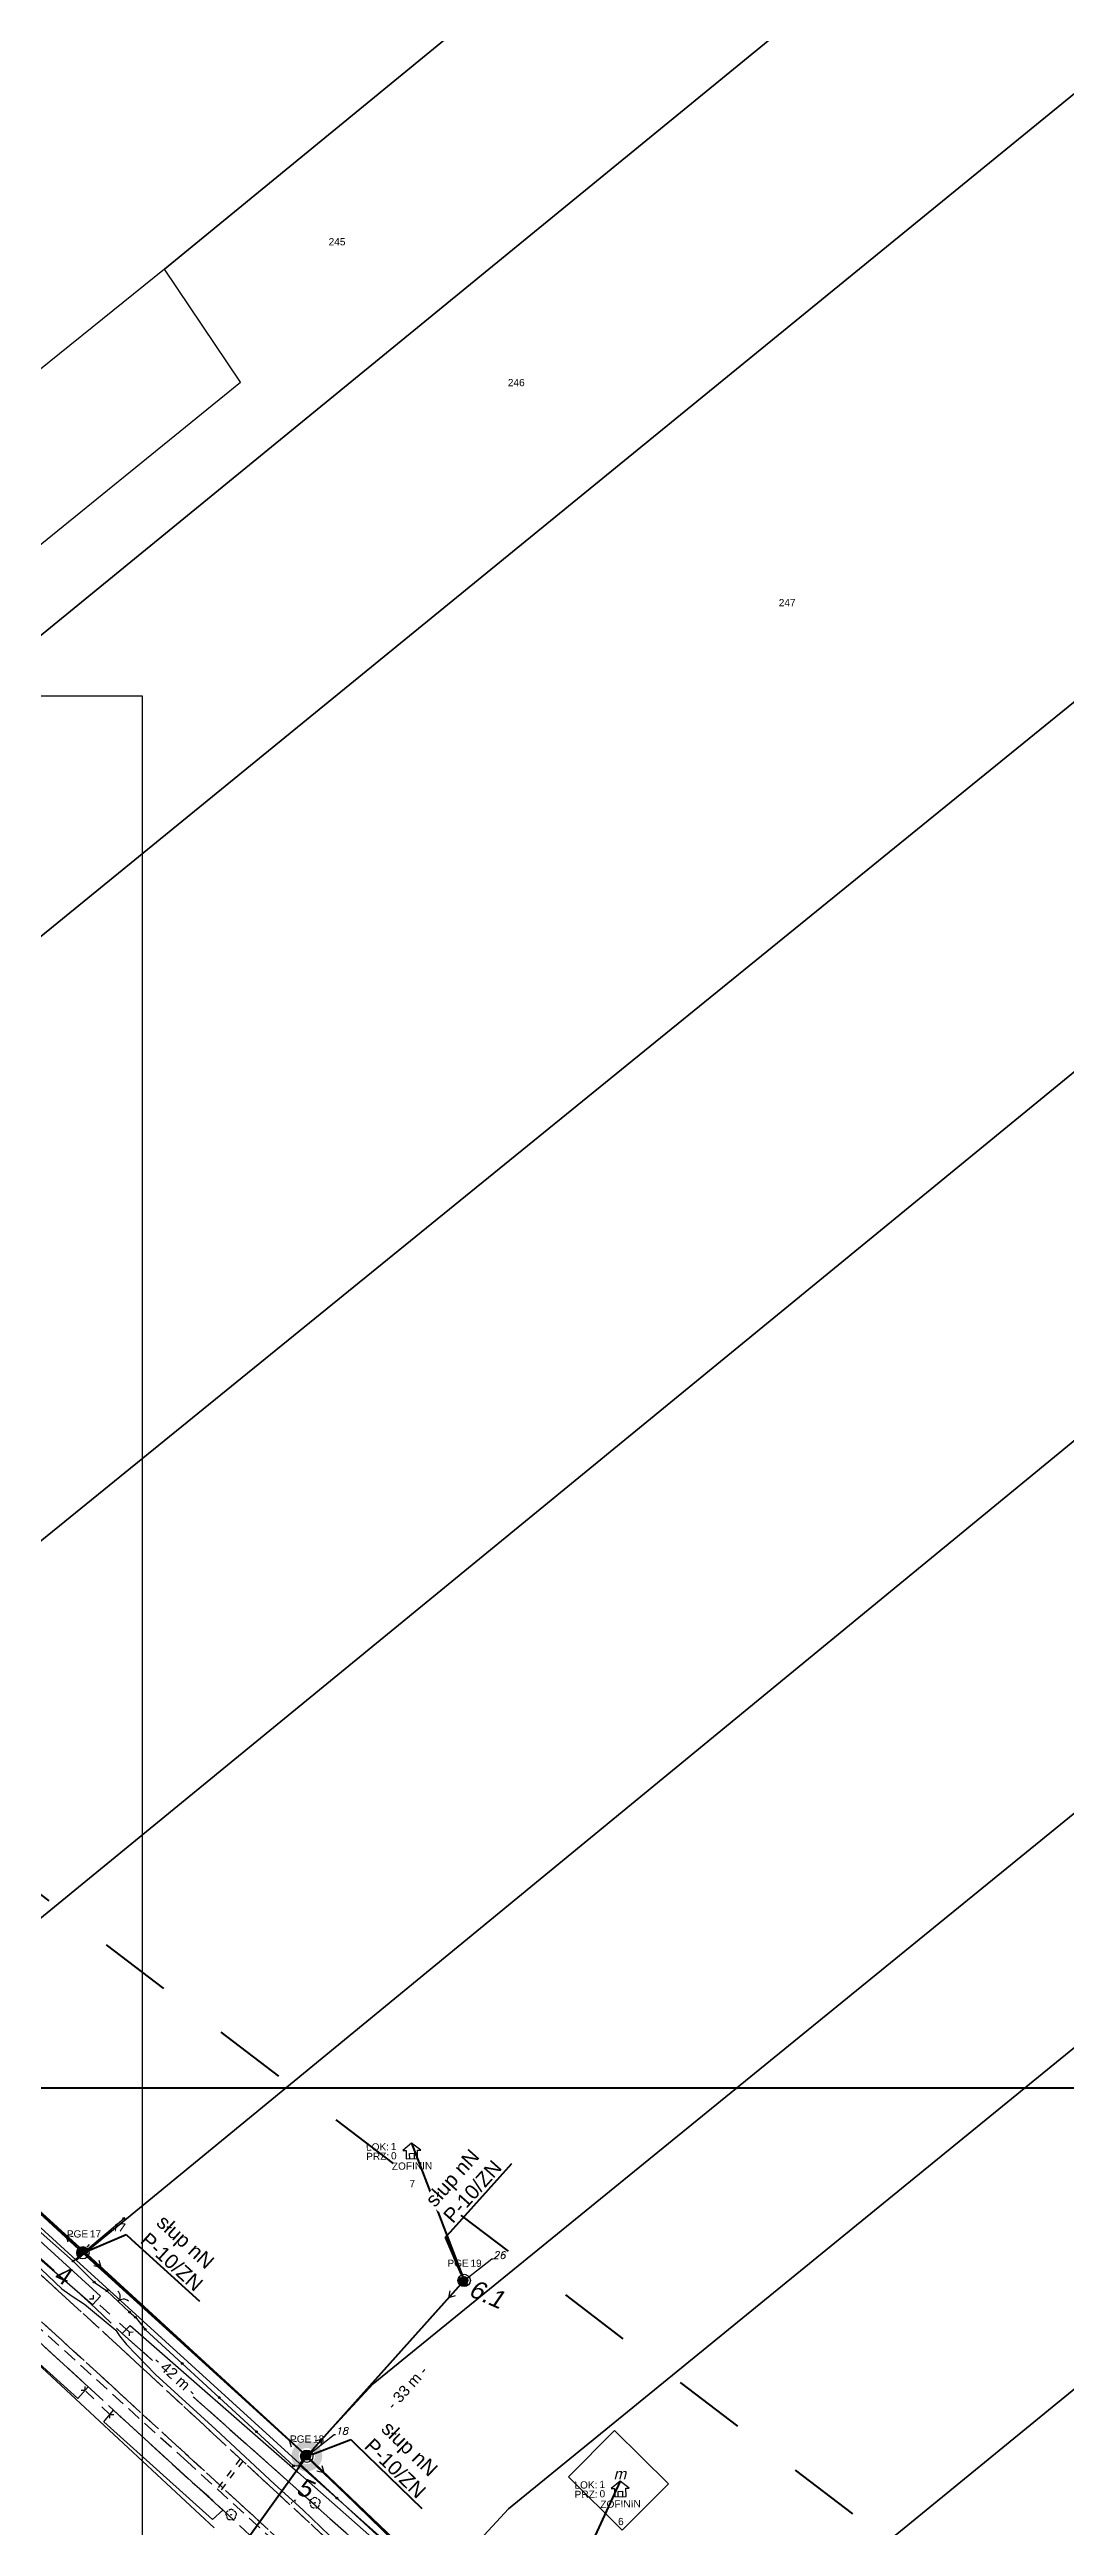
# Model space of a CAD drawing. Header units: metres. Extents: x 7542702 to 7555152, y 5804026 to 5815503.
# Drawn here: x 7544830.6 to 7544971.3, y 5808660.5 to 5809003.7 of the extents above; entities that cross this region are included whole.
import ezdxf
from ezdxf import colors
from ezdxf.entities.mleader import LeaderData, LeaderLine
from ezdxf.enums import TextEntityAlignment as Align
from ezdxf.math import Vec2, Vec3

# ---------------------------------------------------------------- set-up
doc = ezdxf.new("R2010")
doc.units = ezdxf.units.M
for name, pattern in [('4001', [0]), ('4002', [2, 1, -1]), ('4003', [3, 2, -1]), ('4004', [4, 3, -1])]:
    doc.linetypes.add(name, pattern=pattern)
doc.layers.add('!tele', color=30, linetype='Continuous', lineweight=50, plot=False)
for name, color, linetype, lineweight in [('!trafo', 6, '4002', 50), ('_KABEL_ABONENCKI_NAPOWIETRZNY', 104, 'Continuous', 50), ('_MUFA', 202, 'Continuous', 30), ('_numery slupow etap 4 cz. 2', 7, 'Continuous', 40), ('_PA_OPCJONALNE', 1, 'Continuous', 30), ('_SIEC_NAPOWIETRZNA', 5, 'Continuous', 50), ('_SLUP_DZIERZAWIONY_ENERGETYCZNY', 1, 'Continuous', 30)]:
    doc.layers.add(name, color=color, linetype=linetype, lineweight=lineweight)
for name, color, linetype in [('_MM mufy', 3, 'Continuous'), ('_MM opisy', 7, 'Continuous'), ('_MM slupy', 5, 'Continuous'), ('Budynki', 7, 'Continuous'), ('Drogi', 135, 'Continuous'), ('Dzialki', 165, 'Continuous'), ('Ewidencja_drog', 135, 'Continuous'), ('Linie_napowietrzne', 184, 'Continuous'), ('makro-numeracja-punktow', 7, 'Continuous'), ('Ogrodzenia', 184, 'Continuous'), ('Projekty', 252, 'Continuous'), ('Roslinnosc', 104, 'Continuous'), ('Uz_Specjalne', 7, 'Continuous'), ('Uz_Telekomunikacja', 252, 'Continuous')]:
    doc.layers.add(name, color=color, linetype=linetype)
doc.layers.add('DIM', color=7, linetype='Continuous', plot=False)
doc.layers.get('_MUFA').off()
doc.styles.add('DYN_DIM', font='arial.ttf')
doc.styles.add('GeodText', font='romans.shx', dxfattribs={"oblique": 14.323945})
doc.styles.get("Standard").update_dxf_attribs({"font": 'arial.ttf'})
doc.dimstyles.new('opis linie', dxfattribs={"dimtxt": 1.5, "dimasz": 0.18, "dimexe": 0.18, "dimexo": 0.0625, "dimgap": 2.5, "dimtad": 4, "dimdec": 0, "dimzin": 0, "dimdsep": 46, "dimtxsty": 'Standard', "dimcen": 0.09, "dimse1": 1, "dimse2": 1, "dimsd1": 1, "dimsd2": 1, "dimclrt": 256, "dimadec": 0, "dimazin": 0, "dimtfac": 1, "dimtdec": 0, "dimtofl": 0, "dimtmove": 0, "dimatfit": 3, "dimfxl": 1, "dimtfill": 1, "dimtolj": 1, "dimtzin": 0, "dimarcsym": 0})
doc.dimstyles.get("Standard").update_dxf_attribs({"dimtxt": 0.18, "dimasz": 0.18, "dimexe": 0.18, "dimexo": 0.0625, "dimgap": 0.09, "dimtad": 0, "dimtih": 1, "dimtoh": 1, "dimdec": 4, "dimzin": 0, "dimdsep": 46, "dimtxsty": 'Standard', "dimcen": 0.09, "dimadec": 0, "dimazin": 0, "dimtfac": 1, "dimtdec": 4, "dimtofl": 0, "dimtmove": 0, "dimatfit": 3, "dimfxl": 1, "dimtolj": 1, "dimtzin": 0, "dimarcsym": 0})

# ---------------------------------------------------------------- blocks, each defined once
blk = doc.blocks.new('1281')
at = {"layer": 'Ogrodzenia', "color": 184, "linetype": 'Continuous'}
for radius in [0.24, 0.16, 0.08]:
    blk.add_circle((0, 0), radius, dxfattribs=at)
blk = doc.blocks.new('2554')
at = {"layer": 'Drogi', "color": 8, "linetype": '4002'}
blk.add_line((0, 0), (0, 1), dxfattribs=at)
blk = doc.blocks.new('1554')
at = {"layer": 'Drogi', "color": 8, "linetype": 'Continuous'}
for p, q in [((-0.75, -0.75), (0, 0)), ((0, 0), (0.75, -0.75))]:
    blk.add_line(p, q, dxfattribs=at)
blk = doc.blocks.new('2283')
at = {"layer": 'Ogrodzenia', "color": 184, "linetype": 'Continuous'}
blk.add_line((0, 0), (0, 1), dxfattribs=at)
blk = doc.blocks.new('1283')
at = {"layer": 'Ogrodzenia', "color": 184, "linetype": 'Continuous'}
for centre, start, end in [((0, 2), 270, 0), ((0, -2), 0, 90)]:
    blk.add_arc(centre, 2, start, end, dxfattribs=at)
blk = doc.blocks.new('1422')
at = {"layer": 'Roslinnosc', "color": 104, "linetype": 'Continuous'}
blk.add_circle((0, 0), 0.1, dxfattribs=at)
for centre, start, end in [((-0.71, 0.23), 102.5, 221.75), ((0, 0.75), 30.19, 149.77), ((0.71, 0.23), 318.3, 77.49), ((-0.44, -0.61), 174.33, 293.45), ((0.44, -0.61), 246.24, 5.74)]:
    blk.add_arc(centre, 0.75, start, end, dxfattribs=at)
blk = doc.blocks.new('1363')
at = {"layer": 'Linie_napowietrzne', "color": 184, "linetype": 'Continuous'}
for p, q in [((-1.5, 0), (-2.5, 0)), ((0, 1.5), (0, 2.5)), ((1.5, 0), (2.5, 0)), ((0, -1.5), (0, -2.5))]:
    blk.add_line(p, q, dxfattribs=at)
blk.add_circle((0, 0), 0.5, dxfattribs=at)
blk = doc.blocks.new('1361')
at = {"layer": 'Linie_napowietrzne', "color": 184, "linetype": 'Continuous'}
blk.add_circle((0, 0), 0.5, dxfattribs=at)
blk = doc.blocks.new('1366')
at = {"layer": 'Linie_napowietrzne', "color": 184, "linetype": 'Continuous'}
for p, q in [((0, 1), (0, 11)), ((-1, 4.8), (0, 6.5)), ((1, 4.8), (0, 6.5))]:
    blk.add_line(p, q, dxfattribs=at)
blk = doc.blocks.new('ADRES')
for points in [[(0.79, -2.15), (0.79, -2.15), (0.79, -0.99), (1.24, -0.99), (0, 0), (-1.24, -0.99), (-0.79, -0.99), (-0.79, -2.15), (0.79, -2.15), (0.79, -2.15)], [(-0.31, -2.15), (-0.31, -1.4), (0.31, -1.4), (0.31, -2.15)]]:
    blk.add_lwpolyline(points)
at = {"color": 212, "insert": (-3.15, -0.43), "char_height": 1, "width": 1e-16, "attachment_point": 6}
blk.add_mtext('LOK:  ', dxfattribs=at)
at = {"color": 4, "insert": (-3.15, -1.72), "char_height": 1, "width": 1e-16, "attachment_point": 6}
blk.add_mtext('PRZ: ', dxfattribs=at)
at = {"color": 7}
for tag, flags, p in [('ID_OBSZARU', 13, (29.07, 23.06)), ('WOJEWODZTWO', 13, (23.29, 19.95)), ('POWIAT', 13, (29.07, 18.51)), ('GMINA', 13, (29.07, 16.8)), ('TERC', 13, (29.07, 15.22)), ('SIMC', 13, (29.07, 13.42)), ('SZEROKOSC_GEOGRAFICZNA', 13, (18.71, 10.18)), ('ULIC', 13, (29.07, 11.76)), ('DLUGOSC_GEOGRAFICZNA', 13, (29.07, 8.25)), ('KATEGORIA_STAWKI_JEDNOSTKOWEJ_100', 13, (29.07, 4.77)), ('KWOTA_STAWKI_JEDNOSTKOWEJ_100', 13, (29.07, 2.89)), ('DOFINANSOWANIE_95', 13, (29.07, 0.87)), ('MIEJSCOWOSC', 12, (0, -3.65)), ('NR_PORZADKOWY', 12, (0, -6.09)), ('ULICA', 12, (0, -4.88))]:
    blk.add_attdef(tag, text='', height=1, dxfattribs=dict(at, flags=flags)).set_placement(p, align=Align.CENTER)
at = {"color": 1}
for tag, flags, p in [('ID_PA', 5, (29.07, 21.57)), ('RODZAJ_OBIEKTU', 5, (29.07, 6.63)), ('ZAPAS', 13, (29.07, -2.62))]:
    blk.add_attdef(tag, text='', height=1, dxfattribs=dict(at, flags=flags)).set_placement(p, align=Align.CENTER)
at = {"color": 212, "flags": 12}
blk.add_attdef('LICZBA_LOKALI', text='', height=1, dxfattribs=at).set_placement((-2.88, -0.43), align=Align.MIDDLE_LEFT)
at = {"color": 150, "flags": 12}
for tag, p in [('MUFA', (1.78, -0.93)), ('NUMER_WLOKNA', (1.86, -2.2))]:
    blk.add_attdef(tag, p, '', height=1, dxfattribs=at)
at = {"color": 7, "style": 'DYN_DIM', "flags": 13}
blk.add_attdef('ODC_FUNKCJONALNY', text='', height=1, dxfattribs=at).set_placement((29.07, -1.01), align=Align.CENTER)
at = {"color": 4, "flags": 12}
blk.add_attdef('LICZBA_SED_W_DANYM_PA', text='', height=1, dxfattribs=at).set_placement((-2.88, -1.72), align=Align.MIDDLE_LEFT)
blk = doc.blocks.new('SLUP_DZIERZAWIONY')
h = blk.add_hatch(color=256)
h.dxf.hatch_style = 1
h.paths.add_polyline_path([(0.53, 0, 1), (-0.53, 0, 1)])
at = {"lineweight": 30}
blk.add_circle((0, 0), 0.527, dxfattribs=at)
at = {"color": 7, "style": 'DYN_DIM', "flags": 13}
blk.add_attdef('ODC_FUNKCJONALNY', text='', height=1, dxfattribs=at).set_placement((0.36, 3.33), align=Align.CENTER)
at = {"color": 7, "flags": 12}
blk.add_attdef('WLASCICIEL', text='', height=1, dxfattribs=at).set_placement((0.63, 1.89), align=Align.RIGHT)
blk.add_attdef('SLUP_NUMER', (0.87, 1.89), '', height=1, dxfattribs=at)
blk.add_attdef('TYP', text='', height=1, dxfattribs=at).set_placement((0, -2.82), align=Align.CENTER)
blk = doc.blocks.new('MUFA_II')
at = {"layer": '_MM mufy'}
h = blk.add_hatch(color=256, dxfattribs=at)
h.dxf.hatch_style = 1
h.paths.add_polyline_path([(2.15, 0.12, 1), (-2.1, -0.05, 1)])
h.paths.add_polyline_path([(-1.1, -0.01, -1), (1.15, 0.08, -1)], flags=16)
h.paths.add_polyline_path([(-0.83, 0, -1), (0.88, 0.07, -1)], flags=0)
blk = doc.blocks.new('ZN')
at = {"layer": '_MM slupy', "transparency": 33554687}
h = blk.add_hatch(color=256, dxfattribs=at)
h.dxf.hatch_style = 1
h.paths.add_polyline_path([(0, -0.86), (0, 0.86, 1)])
at = {"layer": '_MM slupy'}
blk.add_circle((0, 0), 0.857, dxfattribs=at)
blk = doc.blocks.new('*D168')
at = {"layer": 'Defpoints', "color": 0}
for p in [(7544887.99, 5808694.59), (7544888.55, 5808694.09), (7544866.2, 5808670.24)]:
    blk.add_point(p, dxfattribs=at)
at = {"layer": 'DIM', "insert": (7544880.09, 5808679.74), "char_height": 1.5, "attachment_point": 5, "rotation": 48.1754, "bg_fill": 3, "box_fill_scale": 1.1, "bg_fill_color": 9, "bg_fill_true_color": 13158600, "bg_fill_transparency": 0}
blk.add_mtext('\\A1;- 33 m -', dxfattribs=at)
blk = doc.blocks.new('*D285')
at = {"layer": 'Defpoints', "color": 0}
for p in [(7544807.78, 5808723.68), (7544835.19, 5808698.42), (7544834.68, 5808697.87)]:
    blk.add_point(p, dxfattribs=at)
at = {"layer": 'DIM', "insert": (7544818.76, 5808708.09), "char_height": 1.5, "attachment_point": 5, "rotation": 317.3386, "bg_fill": 3, "box_fill_scale": 1.1, "bg_fill_color": 9, "bg_fill_true_color": 13158600, "bg_fill_transparency": 0}
blk.add_mtext('\\A1;- 37 m -', dxfattribs=at)
blk = doc.blocks.new('*D286')
at = {"layer": 'Defpoints', "color": 0}
for p in [(7544835.19, 5808698.42), (7544865.69, 5808669.68), (7544866.19, 5808670.23)]:
    blk.add_point(p, dxfattribs=at)
at = {"layer": 'DIM', "insert": (7544848, 5808681.36), "char_height": 1.5, "attachment_point": 5, "rotation": 317.7227, "bg_fill": 3, "box_fill_scale": 1.1, "bg_fill_color": 9, "bg_fill_true_color": 13158600, "bg_fill_transparency": 0}
blk.add_mtext('\\A1;- 42 m -', dxfattribs=at)
blk = doc.blocks.new('*D287')
at = {"layer": 'Defpoints', "color": 0}
for p in [(7544866.19, 5808670.23), (7544897.42, 5808639.87), (7544896.9, 5808639.34)]:
    blk.add_point(p, dxfattribs=at)
at = {"layer": 'DIM', "insert": (7544879.02, 5808652.18), "char_height": 1.5, "attachment_point": 5, "rotation": 315.8168, "bg_fill": 3, "box_fill_scale": 1.1, "bg_fill_color": 9, "bg_fill_true_color": 13158600, "bg_fill_transparency": 0}
blk.add_mtext('\\A1;- 44 m -', dxfattribs=at)
blk = doc.blocks.new('q')
at = {"layer": '_MM slupy'}
blk.add_blockref('ZN', (0, 0), dxfattribs=at)
at = {"layer": '_MM opisy'}
ml = blk.add_multileader_mtext('Standard', dxfattribs=at)
ml.set_content('\\pxql;słup nN\\PP-10/ZN', color=256)
ml.set_leader_properties()
ml.build(insert=Vec2(0, 0))
ml.multileader.update_dxf_attribs({"has_text_frame": 1, "text_left_attachment_type": 5, "text_right_attachment_type": 5, "dogleg_length": 1, "arrow_head_size": 1})
ctx = ml.context
ctx.base_point, ctx.char_height, ctx.arrow_head_size, ctx.landing_gap_size, ctx.plane_origin = Vec3(3.75, 5.9), 2, 1, 1, Vec3(1.72, -1.42)
ctx.left_attachment, ctx.right_attachment = 5, 5
notes = []
notes.append((ctx, [(0, (1, 1, 0), (2.75, 5.9), (1, 0), 1, [(0, [(0, 0), (2.75, 5.9)], 0, [])])]))
ctx.mtext.insert, ctx.mtext.flow_direction = Vec3(4.75, 11.7), 5
ctx.mtext.has_bg_fill, ctx.mtext.bg_color, ctx.mtext.bg_scale_factor, ctx.mtext.bg_transparency, ctx.mtext.use_window_bg_color = 1, -1023410175, 1, 0, 1
for ctx, leaders in notes:
    for number, flags, end, landing, length, lines in leaders:
        leader = LeaderData()
        leader.index, (leader.has_last_leader_line, leader.has_dogleg_vector, leader.attachment_direction) = number, flags
        leader.last_leader_point, leader.dogleg_vector, leader.dogleg_length = Vec3(end), Vec3(landing), length
        for number, points, colour, breaks in lines:
            line = LeaderLine()
            line.index, line.vertices, line.color, line.breaks = number, Vec3.list(points), colors.encode_raw_color(colour), breaks
            leader.lines.append(line)
        ctx.leaders.append(leader)

msp = doc.modelspace()

# ---------------------------------------------------------------- linework, layer by layer
at = {"layer": '!tele'}
msp.add_lwpolyline([(7544290.26, 5809066.23), (7544324.19, 5809046.9), (7544360.07, 5809018.25), (7544402.52, 5808988.92), (7544444.31, 5808960.01), (7544469.84, 5808960.99), (7544498.83, 5808940.98), (7544529.27, 5808919.81), (7544562.17, 5808897.23), (7544593.79, 5808875.27), (7544626.92, 5808852.18), (7544664.36, 5808826.58), (7544700.65, 5808801.96), (7544742.64, 5808774.19), (7544778.25, 5808750.65), (7544807.78, 5808723.68), (7544835.19, 5808698.42), (7544866.19, 5808670.23), (7544897.42, 5808639.87), (7544931.15, 5808608.46), (7544963.76, 5808579.39), (7544988.36, 5808557.86)], dxfattribs=at)
at = {"layer": '!tele', "elevation": 122.55}
msp.add_lwpolyline([(7544866.2, 5808670.24), (7544887.99, 5808694.59)], dxfattribs=at)
at = {"layer": '!trafo', "ltscale": 10}
msp.add_lwpolyline([(7544322.76, 5809134.51), (7544224.4, 5809031.13), (7545058.88, 5808420.59), (7545132.63, 5808516.69)], close=True, dxfattribs=at)
at = {"layer": '_KABEL_ABONENCKI_NAPOWIETRZNY'}
for points in [[(7544880.72, 5808713.6), (7544887.99, 5808694.59), (7544866.19, 5808670.23)], [(7544844.04, 5808639.39), (7544866.19, 5808670.23)], [(7544909.59, 5808666.77), (7544897.47, 5808640.4), (7544897.08, 5808640.61), (7544866.45, 5808669.9), (7544866.19, 5808670.23)]]:
    msp.add_lwpolyline(points, dxfattribs=at)
at = {"layer": '_SIEC_NAPOWIETRZNA', "elevation": 122.55}
for points in [[(7544866.2, 5808670.24), (7544835.28, 5808698.65), (7544807.96, 5808723.51), (7544778.46, 5808750.51), (7544742.21, 5808774.47)], [(7544930.91, 5808608.51), (7544897.47, 5808640.4), (7544866.2, 5808670.24), (7544887.99, 5808694.59)]]:
    msp.add_lwpolyline(points, dxfattribs=at)
at = {"layer": 'Budynki', "color": 7, "linetype": '4001'}
msp.add_polyline3d([(7544909.88, 5808659.98, 122.42), (7544902.43, 5808667.38, 122.46), (7544908.82, 5808673.81, 122.64), (7544916.27, 5808666.41, 122.42), (7544909.88, 5808659.98, 122.42)], dxfattribs=at)
at = {"layer": 'Drogi', "color": 8, "linetype": '4003'}
for p, q in [((7544782.64, 5808738.25, 122.78), (7544840.38, 5808685.27, 122.97)), ((7544837.57, 5808681.45, 123.06), (7544779.59, 5808734.53, 122.7)), ((7544840.38, 5808685.27, 122.97), (7544907.67, 5808622.93, 123.05)), ((7544905.05, 5808619.5, 123.03), (7544837.57, 5808681.45, 123.06))]:
    msp.add_line(p, q, dxfattribs=at)
at = {"layer": 'Drogi', "color": 8, "linetype": '4001'}
for points in [[(7544826.04, 5808702.98, 122.77), (7544837.62, 5808692.4, 122.87), (7544836.54, 5808691.2, 122.87), (7544824.64, 5808701.5, 122.87), (7544826.04, 5808702.98, 122.77)], [(7544822.26, 5808692.38, 0), (7544835.91, 5808679.86, 0), (7544834.51, 5808678.24, 0), (7544821.4, 5808690.05, 0), (7544822.26, 5808692.38, 0)], [(7544840.62, 5808687.25, 122.87), (7544841.73, 5808688.37, 122.77), (7544864.95, 5808668.05, 0), (7544880.27, 5808654.48, 122.67), (7544878.89, 5808653.11, 122.57), (7544863.43, 5808666.94, 0), (7544840.62, 5808687.25, 122.87)], [(7544839.43, 5808676.62, 123.07), (7544854.55, 5808662.76, 122.67), (7544853.15, 5808661.45, 122.57), (7544838.08, 5808675.02, 122.77), (7544839.43, 5808676.62, 123.07)]]:
    msp.add_polyline3d(points, dxfattribs=at)
at = {"layer": 'Dzialki'}
for p, q in [((7544846.5, 5808973.23), (7545056.25, 5809145.3)), ((7545056.25, 5809145.3), (7544846.5, 5808973.23)), ((7545076.83, 5809124.91), (7544690.34, 5808808.8)), ((7544690.34, 5808808.8), (7545076.83, 5809124.91)), ((7544718.28, 5808790.18), (7545100.18, 5809101.78)), ((7545100.18, 5809101.78), (7544718.28, 5808790.18)), ((7545147.18, 5809055.22), (7544774.31, 5808752.33)), ((7544774.31, 5808752.33), (7545147.18, 5809055.22)), ((7545174.82, 5809027.83), (7544804.61, 5808724.55)), ((7544804.61, 5808724.55), (7545174.82, 5809027.83)), ((7545202.78, 5809000.14), (7544834.24, 5808697.39)), ((7544834.24, 5808697.39), (7545202.78, 5809000.14)), ((7544846.5, 5808973.23), (7544723.58, 5808874.25)), ((7544857, 5808957.61), (7544846.5, 5808973.23)), ((7544875.39, 5808680.26), (7545232.26, 5808970.92)), ((7545232.26, 5808970.92), (7544875.39, 5808680.26)), ((7544736.24, 5808859.46), (7544857, 5808957.61)), ((7545248.3, 5808951.79), (7544894.14, 5808662.96)), ((7544894.14, 5808662.96), (7545248.3, 5808951.79)), ((7544909.69, 5808628.23), (7545269.76, 5808922.49)), ((7545269.76, 5808922.49), (7544909.69, 5808628.23)), ((7544834.24, 5808697.39), (7544804.61, 5808724.55)), ((7544804.61, 5808724.55), (7544834.24, 5808697.39)), ((7544865.21, 5808669.23), (7544834.24, 5808697.39)), ((7544834.24, 5808697.39), (7544865.21, 5808669.23)), ((7544853.36, 5808660.33), (7544823.55, 5808688.04)), ((7544823.55, 5808688.04), (7544853.36, 5808660.33)), ((7544865.21, 5808669.23), (7544875.39, 5808680.26)), ((7544875.39, 5808680.26), (7544865.21, 5808669.23)), ((7544883.96, 5808651.93), (7544865.21, 5808669.23)), ((7544865.21, 5808669.23), (7544883.96, 5808651.93)), ((7544894.14, 5808662.96), (7544883.96, 5808651.93)), ((7544883.96, 5808651.93), (7544894.14, 5808662.96))]:
    msp.add_line(p, q, dxfattribs=at)
at = {"layer": 'Ewidencja_drog', "color": 8, "linetype": '4004'}
for points in [[(7544976.46, 5808560.56, 123.43), (7544945.46, 5808588.4, 0), (7544907.67, 5808622.93, 123.05), (7544840.38, 5808685.27, 122.97), (7544782.64, 5808738.25, 122.78), (7544771.87, 5808746.83, 122.77), (7544745.61, 5808765.94, 122.91), (7544703.96, 5808793.78, 123.01), (7544664.21, 5808819.97, 122.87), (7544594.33, 5808868.71, 122.75), (7544554.54, 5808895.68, 0), (7544555.01, 5808896.39, 0), (7544601.93, 5808864.83, 0), (7544607.17, 5808860.78, 0), (7544641.3, 5808836.68, 0), (7544647.11, 5808832.66, 0), (7544669.18, 5808817.32, 0), (7544677.79, 5808811.94, 0), (7544710.02, 5808790.51, 0), (7544716.95, 5808785.79, 0), (7544739.24, 5808771.4, 0)], [(7544599.37, 5808856.22, 122.73), (7544602.07, 5808857.28, 122.72), (7544661.31, 5808816.16, 122.88), (7544701.36, 5808789.73, 123), (7544742.61, 5808762.21, 122.91), (7544769.04, 5808743.12, 122.74), (7544779.59, 5808734.53, 122.7), (7544837.57, 5808681.45, 123.06), (7544905.05, 5808619.5, 123.03), (7544942.75, 5808584.77, 0), (7544973.53, 5808557.24, 123.43)], [(7544999.85, 5808531.99, 0), (7544963, 5808564.19, 0), (7544959.84, 5808566.96, 0), (7544954.66, 5808571.74, 0), (7544941.27, 5808583.46, 0), (7544899.98, 5808620.35, 0), (7544852.64, 5808664.59, 0), (7544849.75, 5808667.12, 0), (7544824.78, 5808690.11, 0), (7544771.85, 5808738.6, 0), (7544766, 5808743.42, 0), (7544709.98, 5808782.7, 0), (7544707.56, 5808784.28, 0), (7544683.94, 5808799.81, 0), (7544679.52, 5808802.88, 0), (7544639.77, 5808828.92, 0), (7544636.44, 5808831.64, 0), (7544600.08, 5808856.27, 0), (7544599.37, 5808856.22, 122.73)], [(7544739.24, 5808771.4, 0), (7544746.99, 5808765.9, 0), (7544771.73, 5808748.89, 0), (7544774.34, 5808746.76, 0), (7544781.58, 5808740.96, 0), (7544836.95, 5808690.74, 0), (7544840.62, 5808687.25, 122.87), (7544863.43, 5808666.94, 0), (7544878.89, 5808653.11, 122.57), (7544882.98, 5808648.9, 122.77), (7544907.56, 5808626.14, 122.77), (7544923.63, 5808610.92, 0), (7544927.62, 5808607.14, 0), (7544945.19, 5808591.48, 0), (7544951.39, 5808585.82, 0), (7544980.26, 5808559.3, 0)]]:
    msp.add_polyline3d(points, dxfattribs=at)
at = {"layer": 'Ogrodzenia', "color": 184, "linetype": '4001'}
for p, q in [((7544782.57, 5808742.72), (7544833.82, 5808697.27)), ((7544833.82, 5808697.27), (7544840.86, 5808703.18)), ((7544833.82, 5808697.27), (7544836.75, 5808694.36)), ((7544836.75, 5808694.36), (7544838.52, 5808693.16)), ((7544841.64, 5808690.2), (7544842.47, 5808689.48)), ((7544842.47, 5808689.48), (7544843.82, 5808687.81)), ((7544843.82, 5808687.81), (7544864.35, 5808668.9)), ((7544864.35, 5808668.9), (7544865.23, 5808668.97)), ((7544865.23, 5808668.97), (7544880.58, 5808655.35))]:
    msp.add_line(p, q, dxfattribs=at)
at = {"layer": 'Projekty', "linetype": '4003'}
for p, q in [((7544849.66, 5808669.44), (7544806.77, 5808708.32)), ((7544884.09, 5808638.1), (7544849.66, 5808669.44))]:
    msp.add_line(p, q, dxfattribs=at)
at = {"layer": 'Uz_Specjalne', "color": 7, "linetype": '4002'}
for p, q in [((7544853.97, 5808665.89, 121.47), (7544857.31, 5808670.26, 121.37)), ((7544854.37, 5808665.59, 121.47), (7544857.71, 5808669.96, 121.37))]:
    msp.add_line(p, q, dxfattribs=at)
at = {"layer": 'Uz_Telekomunikacja', "linetype": '4001'}
for p, q in [((7544824.76, 5808700.6, 122.1), (7544832.28, 5808693.41, 122.09)), ((7544832.28, 5808693.41, 122.09), (7544833.69, 5808692.4, 122.11)), ((7544833.69, 5808692.4, 122.11), (7544835.39, 5808691.3, 122.1)), ((7544835.39, 5808691.3, 122.1), (7544836.53, 5808690.36, 122.06)), ((7544836.53, 5808690.36, 122.06), (7544839.74, 5808687.7, 122.1)), ((7544839.74, 5808687.7, 122.1), (7544840.25, 5808686.93, 122.02)), ((7544840.25, 5808686.93, 122.02), (7544841.24, 5808685.71, 122.01)), ((7544841.24, 5808685.71, 122.01), (7544845.24, 5808681.56, 122.03)), ((7544845.24, 5808681.56, 122.03), (7544853.6, 5808673.93, 122.06)), ((7544853.6, 5808673.93, 122.06), (7544861.74, 5808666.38, 122.13)), ((7544861.74, 5808666.38, 122.13), (7544865.67, 5808662.8, 122.27)), ((7544865.67, 5808662.8, 122.27), (7544873.13, 5808655.6, 122.35))]:
    msp.add_line(p, q, dxfattribs=at)

# ---------------------------------------------------------------- block references
at = {"layer": '_MUFA'}
msp.add_blockref('MUFA_II', (7544866.19, 5808670.23), dxfattribs=at)
at = {"layer": '_PA_OPCJONALNE'}
ref = msp.add_blockref('ADRES', (7544880.72, 5808713.6), dxfattribs=dict(at, rotation=1))
ref.add_attrib('MIEJSCOWOSC', 'ZOFININ', dxfattribs={"layer": '0', "color": 7, "height": 1, "rotation": 1, "flags": 12}).set_placement((7544880.78, 5808709.96), align=Align.CENTER)
ref.add_attrib('NR_PORZADKOWY', '7', dxfattribs={"layer": '0', "color": 7, "height": 1, "rotation": 1, "flags": 12}).set_placement((7544880.82, 5808707.51), align=Align.CENTER)
ref.add_attrib('LICZBA_LOKALI', '1', (7544877.85, 5808712.64), dxfattribs={"layer": '0', "color": 212, "height": 1, "rotation": 1, "flags": 12})
ref.add_attrib('LICZBA_SED_W_DANYM_PA', '0', (7544877.87, 5808711.36), dxfattribs={"layer": '0', "color": 4, "height": 1, "rotation": 1, "flags": 12})
ref = msp.add_blockref('ADRES', (7544909.59, 5808666.77), dxfattribs=dict(at, rotation=1))
ref.add_attrib('MIEJSCOWOSC', 'ZOFININ', dxfattribs={"layer": '0', "color": 7, "height": 1, "rotation": 1, "flags": 12}).set_placement((7544909.66, 5808663.13), align=Align.CENTER)
ref.add_attrib('NR_PORZADKOWY', '6', dxfattribs={"layer": '0', "color": 7, "height": 1, "rotation": 1, "flags": 12}).set_placement((7544909.7, 5808660.69), align=Align.CENTER)
ref.add_attrib('LICZBA_LOKALI', '1', (7544906.73, 5808665.82), dxfattribs={"layer": '0', "color": 212, "height": 1, "rotation": 1, "flags": 12})
ref.add_attrib('LICZBA_SED_W_DANYM_PA', '0', (7544906.75, 5808664.53), dxfattribs={"layer": '0', "color": 4, "height": 1, "rotation": 1, "flags": 12})
at = {"layer": '_SLUP_DZIERZAWIONY_ENERGETYCZNY'}
for p, values in [((7544835.28, 5808698.65), {'WLASCICIEL': 'PGE', 'SLUP_NUMER': '17'}), ((7544887.99, 5808694.59), {'WLASCICIEL': 'PGE', 'SLUP_NUMER': '19'}), ((7544866.19, 5808670.23), {'WLASCICIEL': 'PGE', 'SLUP_NUMER': '18'})]:
    msp.add_blockref('SLUP_DZIERZAWIONY', p, dxfattribs=at).add_auto_attribs(values)
at = {"layer": 'Drogi', "color": 8}
for p, xscale, yscale, zscale, rotation in [((7544836.62, 5808692.01), 0.4999999999999999, 0.4999999999999999, 0.4999999999999999, 227.6296909999998), ((7544841.63, 5808687.44), 0.5, 0.5, 0.5, 47.62969099999999), ((7544835.48, 5808679.35), 0.4999999999999999, 0.4999999999999999, 0.4999999999999999, 226.0139789999999), ((7544838.93, 5808676.02), 0.4999999999999999, 0.4999999999999999, 0.4999999999999999, 46.01397900000001)]:
    msp.add_blockref('1554', p, dxfattribs=dict(at, xscale=xscale, yscale=yscale, zscale=zscale, rotation=rotation))
for p, xscale, yscale, rotation in [((7544841.63, 5808687.44, 122.27), 0.5, 6.781224, 47.62969099999999), ((7544838.93, 5808676.02), 0.4999999999999999, 4.794935, 46.01397900000001)]:
    msp.add_blockref('2554', p, dxfattribs=dict(at, xscale=xscale, yscale=yscale, rotation=rotation))
at = {"layer": 'Linie_napowietrzne', "color": 184}
for name, p, xscale, yscale, zscale, rotation in [('1366', (7544835.28, 5808698.65), 0.4999999999999999, 0.4999999999999999, 0.4999999999999999, 47.69918199999999), ('1366', (7544835.28, 5808698.65), 0.4999999999999999, 0.4999999999999999, 0.4999999999999999, 47.69918199999999), ('1363', (7544835.28, 5808698.65), 0.5, 0.5, 0.5, 47.69969900000001), ('1363', (7544835.28, 5808698.65), 0.5, 0.5, 0.5, 47.69969900000001), ('1361', (7544835.28, 5808698.65), 0.4999999999999999, 0.4999999999999999, 0.4999999999999999, 227.699182), ('1361', (7544835.28, 5808698.65), 0.5, 0.5, 0.5, 227.4032159999998), ('1361', (7544835.28, 5808698.65), 0.4999999999999999, 0.4999999999999999, 0.4999999999999999, 227.699182), ('1361', (7544835.28, 5808698.65), 0.5, 0.5, 0.5, 227.4032159999998), ('1366', (7544835.28, 5808698.65), 0.5, 0.5, 0.5, 227.4032159999998), ('1366', (7544835.28, 5808698.65), 0.5, 0.5, 0.5, 227.4032159999998), ('1366', (7544887.99, 5808694.59), 0.5, 0.5, 0.5, 138.17433), ('1366', (7544887.99, 5808694.59), 0.5, 0.5, 0.5, 138.17433), ('1361', (7544887.99, 5808694.59), 0.5, 0.5, 0.5, 138.17433), ('1361', (7544887.99, 5808694.59), 0.5, 0.5, 0.5, 138.17433), ('1366', (7544866.19, 5808670.23), 0.5, 0.5, 0.5, 47.40321599999998), ('1366', (7544866.19, 5808670.23), 0.5, 0.5, 0.5, 47.40321599999998), ('1366', (7544866.19, 5808670.23), 0.5, 0.5, 0.5, 318.17433), ('1366', (7544866.19, 5808670.23), 0.5, 0.5, 0.5, 318.17433), ('1361', (7544866.19, 5808670.23), 0.5, 0.5, 0.5, 138.17433), ('1361', (7544866.19, 5808670.23), 0.5, 0.5, 0.5, 46.359242), ('1361', (7544866.19, 5808670.23), 0.5, 0.5, 0.5, 227.4032159999998), ('1361', (7544866.19, 5808670.23), 0.5, 0.5, 0.5, 138.17433), ('1361', (7544866.19, 5808670.23), 0.5, 0.5, 0.5, 46.359242), ('1361', (7544866.2, 5808670.24, 122.55), 0.5, 0.5, 0.5, 227.4032159999998), ('1366', (7544866.19, 5808670.23), 0.4999999999999999, 0.4999999999999999, 0.4999999999999999, 226.3592419999999), ('1366', (7544866.19, 5808670.23), 0.4999999999999999, 0.4999999999999999, 0.4999999999999999, 226.3592419999999)]:
    msp.add_blockref(name, p, dxfattribs=dict(at, xscale=xscale, yscale=yscale, zscale=zscale, rotation=rotation))
at = {"layer": 'Linie_napowietrzne', "color": 184, "xscale": 0.5, "yscale": 0.5, "zscale": 0.5}
for p in [(7544835.28, 5808698.65), (7544835.28, 5808698.65), (7544887.99, 5808694.59, 122.27), (7544887.99, 5808694.59, 122.27), (7544866.19, 5808670.23), (7544866.19, 5808670.23)]:
    msp.add_blockref('1361', p, dxfattribs=at)
at = {"layer": 'Ogrodzenia', "color": 184, "xscale": 0.5, "yscale": 0.5, "zscale": 0.5}
for p in [(7544840.86, 5808703.18), (7544833.82, 5808697.27), (7544833.82, 5808697.27), (7544833.82, 5808697.27), (7544836.75, 5808694.36), (7544836.75, 5808694.36), (7544838.52, 5808693.16), (7544841.64, 5808690.2), (7544842.47, 5808689.48), (7544842.47, 5808689.48), (7544843.82, 5808687.81), (7544843.82, 5808687.81), (7544848.95, 5808683.08), (7544854.08, 5808678.36), (7544859.22, 5808673.63), (7544864.35, 5808668.9), (7544864.35, 5808668.9), (7544865.23, 5808668.97), (7544865.23, 5808668.97), (7544870.35, 5808664.43)]:
    msp.add_blockref('1281', p, dxfattribs=at)
at = {"layer": 'Ogrodzenia', "color": 184, "xscale": 0.5, "yscale": 4.300698, "rotation": 46.50743599999998}
msp.add_blockref('2283', (7544841.64, 5808690.2), dxfattribs=at)
at = {"layer": 'Ogrodzenia', "color": 184, "xscale": 0.5, "yscale": 0.5, "zscale": 0.5, "rotation": 46.50743599999998}
msp.add_blockref('1283', (7544840.08, 5808691.68), dxfattribs=at)
at = {"layer": 'Roslinnosc', "color": 104, "xscale": 0.5, "yscale": 0.5, "zscale": 0.5}
for p in [(7544867.32, 5808663.78), (7544855.72, 5808662.13)]:
    msp.add_blockref('1422', p, dxfattribs=at)

# ---------------------------------------------------------------- texts
at = {"layer": 'Budynki', "color": 7, "oblique": 15}
msp.add_text('m', height=1.5, rotation=359.97, dxfattribs=at).set_placement((7544908.67, 5808667.03))
at = {"layer": 'Dzialki'}
for s, p in [('245', (7544869.22, 5808976.55)), ('246', (7544894.04, 5808957.04)), ('247', (7544931.56, 5808926.55))]:
    msp.add_text(s, height=1, dxfattribs=at).set_placement(p)
at = {"layer": 'makro-numeracja-punktow', "color": 6, "char_height": 1, "attachment_point": 7, "line_spacing_factor": 0.8, "style": 'GeodText'}
for s, insert in [('17', (7544839.19, 5808701.42)), ('26', (7544891.99, 5808697.59)), ('18', (7544870.19, 5808673.23))]:
    msp.add_mtext(s, dxfattribs=dict(at, insert=insert))
at = {"layer": 'Uz_Telekomunikacja', "oblique": 15}
msp.add_text('t', height=0.9, rotation=317.6683, dxfattribs=at).set_placement((7544863.86, 5808663.84))

# ---------------------------------------------------------------- leaders
at = {"layer": 'makro-numeracja-punktow', "color": 6, "has_arrowhead": 0, "annotation_type": 0, "has_hookline": 1, "hookline_direction": 0}
for points, text_width in [([(7544835.19, 5808698.42), (7544839.01, 5808701.42), (7544839.19, 5808701.42)], 1.52), ([(7544887.99, 5808694.59), (7544891.81, 5808697.59), (7544891.99, 5808697.59)], 1.79), ([(7544866.19, 5808670.23), (7544870.01, 5808673.23), (7544870.19, 5808673.23)], 1.44)]:
    msp.add_leader(points, dimstyle='Standard', dxfattribs=dict(at, text_width=text_width))

# ---------------------------------------------------------------- next in the draw order: block references
at = {"layer": '!tele'}
for p, rotation in [((7544887.99, 5808694.59), 48.17535834721344), ((7544835.19, 5808698.42), 317.7227246354131), ((7544866.19, 5808670.23), 315.8167578673683)]:
    msp.add_blockref('q', p, dxfattribs=dict(at, rotation=rotation))

# ---------------------------------------------------------------- next in the draw order: dimensions: what is measured, and where the dimension line sits
at = {"layer": 'DIM'}
for p1, p2, picture, middle in [((7544807.78, 5808723.68), (7544835.19, 5808698.42), '*D285', (7544818.76, 5808708.09)), ((7544866.2, 5808670.24), (7544887.99, 5808694.59), '*D168', (7544880.09, 5808679.74))]:
    dim = msp.add_aligned_dim(p1=p1, p2=p2, distance=-0.75, dimstyle='opis linie', override={"dimpost": '- <> m -'}, dxfattribs=at)
    dim.commit()
    dim.dimension.update_dxf_attribs({"geometry": picture, "text_midpoint": middle})

# ---------------------------------------------------------------- next in the draw order: texts
at = {"layer": '_numery slupow etap 4 cz. 2', "oblique": 10}
msp.add_text('6.1', height=2.5, rotation=335.9492, dxfattribs=at).set_placement((7544888.44, 5808692.56))

# ---------------------------------------------------------------- next in the draw order: dimensions: what is measured, and where the dimension line sits
at = {"layer": 'DIM'}
dim = msp.add_aligned_dim(p1=(7544835.19, 5808698.42), p2=(7544866.19, 5808670.23), distance=-0.75, dimstyle='opis linie', override={"dimpost": '- <> m -'}, dxfattribs=at)
dim.commit()
dim.dimension.update_dxf_attribs({"geometry": '*D286', "text_midpoint": (7544848, 5808681.36)})

# ---------------------------------------------------------------- next in the draw order: linework, layer by layer
at = {"layer": 'Defpoints', "elevation": 122.29}
msp.add_lwpolyline([(7544450.88, 5808914.15), (7544843.39, 5808914.15), (7544843.39, 5808630.76), (7544450.88, 5808630.76)], close=True, dxfattribs=at)

# ---------------------------------------------------------------- next in the draw order: texts
at = {"layer": '_numery slupow etap 4 cz. 2', "oblique": 10}
msp.add_text('4', height=2.5, rotation=335.9492, dxfattribs=at).set_placement((7544830.98, 5808694.62))

# ---------------------------------------------------------------- next in the draw order: dimensions: what is measured, and where the dimension line sits
at = {"layer": 'DIM'}
dim = msp.add_aligned_dim(p1=(7544866.19, 5808670.23), p2=(7544897.42, 5808639.87), distance=-0.75, dimstyle='opis linie', override={"dimpost": '- <> m -'}, dxfattribs=at)
dim.commit()
dim.dimension.update_dxf_attribs({"geometry": '*D287', "text_midpoint": (7544879.02, 5808652.18)})

# ---------------------------------------------------------------- next in the draw order: linework, layer by layer
at = {"layer": 'Defpoints', "color": 4, "lineweight": 70}
msp.add_lwpolyline([(7544722.81, 5808721.27), (7545115.32, 5808721.27), (7545115.32, 5808437.87), (7544722.81, 5808437.87)], close=True, dxfattribs=at)

# ---------------------------------------------------------------- next in the draw order: texts
at = {"layer": '_numery slupow etap 4 cz. 2', "oblique": 10}
msp.add_text('5', height=2.5, rotation=335.9492, dxfattribs=at).set_placement((7544864.57, 5808665.12))

doc.saveas('drawing.dxf')
